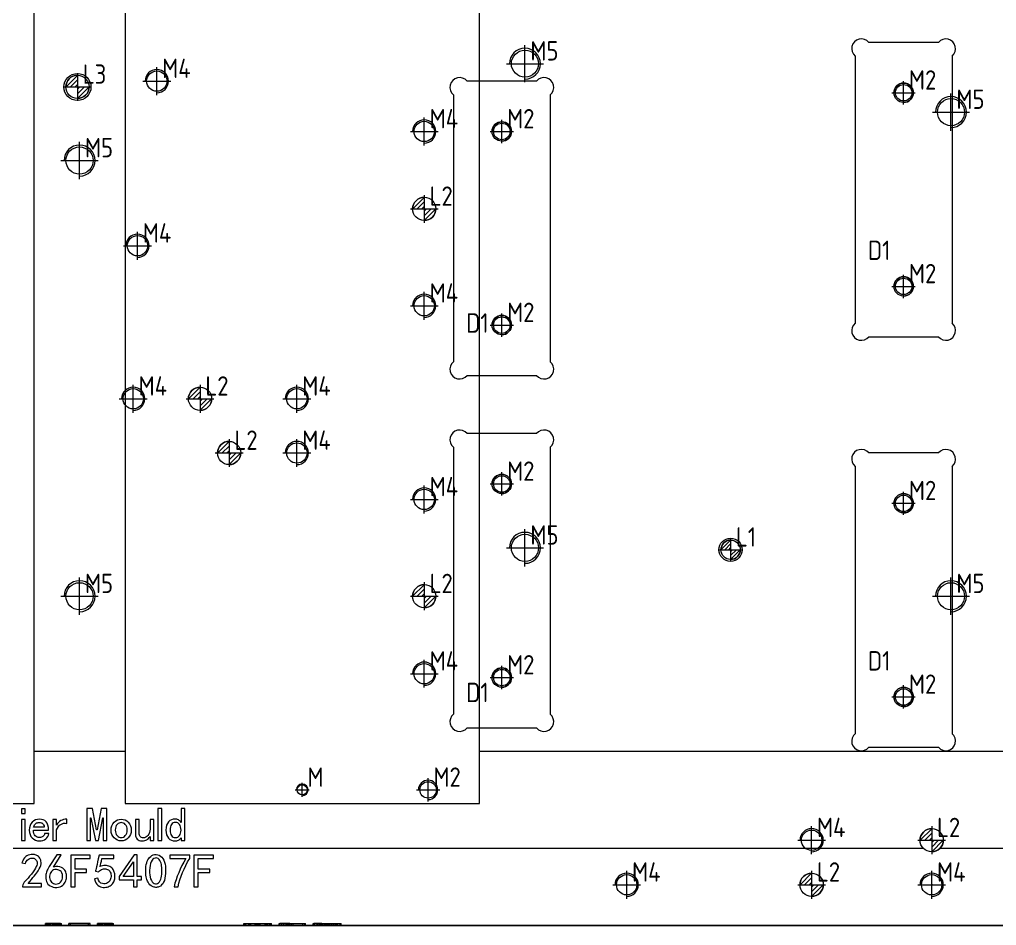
# Model space of a CAD drawing. Header units: millimetres. Extents: x 7176 to 10197, y 11773 to 13427.
# Drawn here: x 7967 to 8472, y 12024 to 12492 of the extents above; entities that cross this region are included whole.
import ezdxf

# ---------------------------------------------------------------- set-up
doc = ezdxf.new("R2010")
doc.units = ezdxf.units.MM
doc.linetypes.add('CENTER', pattern=[0])
doc.linetypes.add('DASHED', pattern=[0])
for name, color, linetype, lineweight in [('DIM', 4, 'Continuous', 20), ('LP', 40, 'Continuous', 20), ('LP_W', 1, 'Continuous', 20)]:
    doc.layers.add(name, color=color, linetype=linetype, lineweight=lineweight)
doc.layers.add('TEMP', color=7, linetype='Continuous')
doc.styles.add('gbenor', font='gbenor.shx', dxfattribs={"bigfont": 'gbcbig.shx'})
doc.styles.add('TXT', font='txt.shx', dxfattribs={"width": 0.8, "bigfont": 'ctxt.shx'})
doc.dimstyles.new('零件', dxfattribs={"dimscale": 1.5, "dimtxt": 8, "dimasz": 1, "dimexe": 0, "dimexo": 0, "dimgap": 0, "dimtad": 1, "dimtxsty": 'TXT', "dimcen": 0, "dimclrd": 252, "dimclre": 252, "dimclrt": 4, "dimazin": 3, "dimtp": 0.001, "dimtm": 0.001, "dimtfac": 1, "dimtmove": 0, "dimatfit": 3, "dimlwd": 5, "dimlwe": 5})

# ---------------------------------------------------------------- blocks, each defined once
blk = doc.blocks.new('*D1109')
at = {"layer": 'Defpoints', "color": 0}
for p in [(8798.48, 13203.79), (8813.48, 13203.79), (7198.48, 12023.79)]:
    blk.add_point(p, dxfattribs=at)
at = {"layer": 'DIM', "color": 252, "lineweight": 5}
blk.add_line((8798.48, 13203.79), (8845.94, 13203.79), dxfattribs=at)
at = {"layer": 'DIM', "color": 4, "lineweight": 5, "insert": (8829.71, 13209.79), "char_height": 12, "attachment_point": 5, "style": 'TXT'}
blk.add_mtext('1180', dxfattribs=at)
blk = doc.blocks.new('*D1112')
at = {"layer": 'Defpoints', "color": 0}
for p in [(8798.48, 13218.79), (8798.48, 13203.79), (7198.48, 12023.79)]:
    blk.add_point(p, dxfattribs=at)
at = {"layer": 'DIM', "color": 252, "lineweight": 5}
blk.add_line((8798.48, 13203.79), (8798.48, 13251.25), dxfattribs=at)
at = {"layer": 'DIM', "color": 4, "lineweight": 5, "insert": (8792.48, 13235.02), "char_height": 12, "attachment_point": 5, "rotation": 90, "style": 'TXT'}
blk.add_mtext('1600', dxfattribs=at)
blk = doc.blocks.new('pg_hx_L0')
at = {"color": 230}
for p, q in [((-0.5, -0.003), (0, 0.497)), ((0, 0.6), (0, -0.6)), ((-0.6, 0), (0.6, 0)), ((-0.3, 0), (0, 0.3)), ((-0.1, 0), (0, 0.1)), ((0.5, 0.003), (0, -0.497)), ((0.1, 0), (0, -0.1)), ((0.3, 0), (0, -0.3))]:
    blk.add_line(p, q, dxfattribs=at)
for start, end in [(90, 180), (270, 0)]:
    blk.add_arc((0, 0), 0.5, start, end, dxfattribs=at)
blk = doc.blocks.new('pg_hx_LLL0')
blk.add_blockref('pg_hx_L0', (0, 0))

msp = doc.modelspace()

# ---------------------------------------------------------------- linework, layer by layer
at = {"layer": 'DIM', "color": 252, "linetype": 'DASHED', "lineweight": 5}
msp.add_lwpolyline([(7198.478, 13203.794), (7198.478, 12023.794), (8798.478, 12023.794), (8798.478, 13203.794)], close=True, dxfattribs=at)
at = {"layer": 'LP', "color": 31, "linetype": 'DASHED', "lineweight": 5, "ltscale": 1.698907}
for p, q in [((7974.978, 12086.767), (7974.978, 13140.821)), ((8021.978, 13140.821), (8021.978, 12086.767)), ((8204.978, 12086.767), (8204.978, 13140.821)), ((7974.978, 12113.794), (8021.978, 12113.794)), ((8204.978, 12113.794), (8798.478, 12113.794)), ((7791.978, 12086.767), (7974.978, 12086.767)), ((8021.978, 12086.767), (8204.978, 12086.767))]:
    msp.add_line(p, q, dxfattribs=at)
at = {"layer": 'LP', "color": 31, "linetype": 'Continuous', "lineweight": 5}
for p, q in [((8441.99, 12479.794), (8406.067, 12479.794)), ((8399.029, 12472.755), (8399.029, 12334.833)), ((8449.029, 12472.755), (8449.029, 12334.833)), ((8234.49, 12459.794), (8198.568, 12459.794)), ((8191.529, 12452.755), (8191.529, 12314.833)), ((8241.529, 12452.755), (8241.529, 12314.833)), ((8406.067, 12327.794), (8441.99, 12327.794)), ((8198.568, 12307.794), (8234.49, 12307.794)), ((8234.49, 12277.794), (8198.568, 12277.794)), ((8191.529, 12270.755), (8191.529, 12132.833)), ((8241.529, 12270.755), (8241.529, 12132.833)), ((8441.99, 12267.794), (8406.067, 12267.794)), ((8399.029, 12260.755), (8399.029, 12122.833)), ((8449.029, 12260.755), (8449.029, 12122.833)), ((8198.568, 12125.794), (8234.49, 12125.794)), ((8406.067, 12115.794), (8441.99, 12115.794))]:
    msp.add_line(p, q, dxfattribs=at)
at = {"layer": 'LP', "color": 135, "linetype": 'Continuous', "lineweight": 5}
msp.add_line((8798.478, 12023.794), (7198.478, 12023.794), dxfattribs=at)
at = {"layer": 'LP', "color": 30, "linetype": 'DASHED', "lineweight": 5, "ltscale": 1.698907}
for centre, radius in [((8228.478, 12468.794), 7.003), ((7997.378, 12456.794), 7), ((8448.478, 12443.794), 7.003), ((7998.478, 12418.794), 7.003), ((8228.478, 12218.794), 7.003), ((8334.688, 12217.794), 6), ((7998.478, 12193.794), 7.003), ((8448.478, 12193.794), 7.003)]:
    msp.add_circle(centre, radius, dxfattribs=at)
at = {"layer": 'LP', "color": 42, "linetype": 'Continuous', "lineweight": 5}
for centre, radius in [((8038.378, 12459.794), 5.253), ((8424.029, 12453.794), 4.253), ((8176.499, 12433.794), 5.253), ((8216.529, 12433.794), 4.253), ((8028.378, 12374.794), 5.253), ((8424.029, 12353.794), 4.253), ((8176.499, 12343.794), 5.253), ((8216.529, 12333.794), 4.253), ((8026.203, 12295.769), 5.253), ((8110.703, 12295.769), 5.253), ((8110.703, 12267.769), 5.253), ((8216.529, 12251.794), 4.253), ((8176.499, 12243.794), 5.253), ((8424.029, 12241.794), 4.253), ((8176.499, 12153.794), 5.253), ((8216.529, 12151.794), 4.253), ((8424.029, 12141.794), 4.253), ((8178.478, 12093.794), 4.253), ((8113.478, 12093.794), 2.603), ((8376.529, 12067.794), 5.253), ((8281.029, 12044.794), 5.253), ((8438.529, 12044.794), 5.253)]:
    msp.add_circle(centre, radius, dxfattribs=at)
at = {"layer": 'LP', "color": 2, "linetype": 'Continuous', "lineweight": 5}
for centre in [(8424.029, 12453.794), (8216.529, 12433.794), (8424.029, 12353.794), (8216.529, 12333.794), (8216.529, 12251.794), (8424.029, 12241.794), (8216.529, 12151.794), (8424.029, 12141.794)]:
    msp.add_circle(centre, 5, dxfattribs=at)
at = {"layer": 'LP', "color": 31, "linetype": 'Continuous', "lineweight": 5}
for centre in [(8281.029, 12044.794), (8438.529, 12044.794)]:
    msp.add_circle(centre, 0.253, dxfattribs=at)
for centre, start, end in [((8402.211, 12476.612), 39.52361, 230.47639), ((8445.847, 12476.612), 309.52361, 140.47639), ((8194.711, 12456.612), 39.52361, 230.47639), ((8238.347, 12456.612), 309.52361, 140.47639), ((8402.211, 12330.976), 129.52361, 320.47639), ((8445.847, 12330.976), 219.52361, 50.47639), ((8194.711, 12310.976), 129.52361, 320.47639), ((8238.347, 12310.976), 219.52361, 50.47639), ((8194.711, 12274.612), 39.52361, 230.47639), ((8238.347, 12274.612), 309.52361, 140.47639), ((8402.211, 12264.612), 39.52361, 230.47639), ((8445.847, 12264.612), 309.52361, 140.47639), ((8194.711, 12128.976), 129.52361, 320.47639), ((8238.347, 12128.976), 219.52361, 50.47639), ((8402.211, 12118.976), 129.52361, 320.47639), ((8445.847, 12118.976), 219.52361, 50.47639)]:
    msp.add_arc(centre, 5, start, end, dxfattribs=at)
at = {"layer": 'LP', "color": 30, "linetype": 'DASHED', "lineweight": 5, "ltscale": 1.698907}
for centre in [(8228.478, 12468.794), (8448.478, 12443.794), (7998.478, 12418.794), (8228.478, 12218.794), (7998.478, 12193.794), (8448.478, 12193.794)]:
    msp.add_arc(centre, 8, 270, 180, dxfattribs=at)
at = {"layer": 'LP', "color": 42, "linetype": 'Continuous', "lineweight": 5}
for centre, radius in [((8038.378, 12459.794), 6), ((8424.029, 12453.794), 5), ((8176.499, 12433.794), 6), ((8216.529, 12433.794), 5), ((8028.378, 12374.794), 6), ((8424.029, 12353.794), 5), ((8176.499, 12343.794), 6), ((8216.529, 12333.794), 5), ((8026.203, 12295.769), 6), ((8110.703, 12295.769), 6), ((8110.703, 12267.769), 6), ((8216.529, 12251.794), 5), ((8176.499, 12243.794), 6), ((8424.029, 12241.794), 5), ((8176.499, 12153.794), 6), ((8216.529, 12151.794), 5), ((8424.029, 12141.794), 5), ((8178.478, 12093.794), 5), ((8113.478, 12093.794), 3), ((8376.529, 12067.794), 6), ((8281.029, 12044.794), 6), ((8438.529, 12044.794), 6)]:
    msp.add_arc(centre, radius, 270, 180, dxfattribs=at)
at = {"layer": 'LP', "color": 31, "linetype": 'DASHED', "lineweight": 5, "ltscale": 1.698907}
for points in [[(7539.35, 12063.794), (8434.056, 12063.794)], [(8443.001, 12063.794), (8546.38, 12063.794)]]:
    msp.add_open_spline(points, degree=1, dxfattribs=at)
at = {"layer": 'LP_W', "color": 1, "linetype": 'CENTER', "lineweight": 5, "ltscale": 1.698907}
for p, q in [((8228.478, 12459.194), (8228.478, 12478.394)), ((8038.378, 12452.594), (8038.378, 12466.994)), ((8218.878, 12468.794), (8238.078, 12468.794)), ((8031.178, 12459.794), (8045.578, 12459.794)), ((8424.029, 12447.794), (8424.029, 12459.794)), ((8418.029, 12453.794), (8430.029, 12453.794)), ((8448.478, 12434.194), (8448.478, 12453.394)), ((8176.499, 12426.594), (8176.499, 12440.994)), ((8438.878, 12443.794), (8458.078, 12443.794)), ((8216.529, 12427.794), (8216.529, 12439.794)), ((8169.299, 12433.794), (8183.699, 12433.794)), ((8210.529, 12433.794), (8222.529, 12433.794)), ((7998.478, 12409.194), (7998.478, 12428.394)), ((7988.878, 12418.794), (8008.078, 12418.794)), ((8028.378, 12367.594), (8028.378, 12381.994)), ((8021.178, 12374.794), (8035.578, 12374.794)), ((8424.029, 12347.794), (8424.029, 12359.794)), ((8176.499, 12336.594), (8176.499, 12350.994)), ((8418.029, 12353.794), (8430.029, 12353.794)), ((8169.299, 12343.794), (8183.699, 12343.794)), ((8216.529, 12327.794), (8216.529, 12339.794)), ((8210.529, 12333.794), (8222.529, 12333.794)), ((8026.203, 12288.569), (8026.203, 12302.969)), ((8110.703, 12288.569), (8110.703, 12302.969)), ((8019.003, 12295.769), (8033.403, 12295.769)), ((8103.503, 12295.769), (8117.903, 12295.769)), ((8110.703, 12260.569), (8110.703, 12274.969)), ((8103.503, 12267.769), (8117.903, 12267.769)), ((8216.529, 12245.794), (8216.529, 12257.794)), ((8176.499, 12236.594), (8176.499, 12250.994)), ((8210.529, 12251.794), (8222.529, 12251.794)), ((8424.029, 12235.794), (8424.029, 12247.794)), ((8169.299, 12243.794), (8183.699, 12243.794)), ((8418.029, 12241.794), (8430.029, 12241.794)), ((8228.478, 12209.194), (8228.478, 12228.394)), ((8218.878, 12218.794), (8238.078, 12218.794)), ((7998.478, 12184.194), (7998.478, 12203.394)), ((8448.478, 12184.194), (8448.478, 12203.394)), ((7988.878, 12193.794), (8008.078, 12193.794)), ((8438.878, 12193.794), (8458.078, 12193.794)), ((8176.499, 12146.594), (8176.499, 12160.994)), ((8169.299, 12153.794), (8183.699, 12153.794)), ((8216.529, 12145.794), (8216.529, 12157.794)), ((8210.529, 12151.794), (8222.529, 12151.794)), ((8424.029, 12135.794), (8424.029, 12147.794)), ((8418.029, 12141.794), (8430.029, 12141.794)), ((8178.478, 12087.794), (8178.478, 12099.794)), ((8109.878, 12093.794), (8117.078, 12093.794)), ((8113.478, 12090.194), (8113.478, 12097.394)), ((8172.478, 12093.794), (8184.478, 12093.794)), ((8376.529, 12060.594), (8376.529, 12074.994)), ((8369.329, 12067.794), (8383.729, 12067.794)), ((8281.029, 12037.594), (8281.029, 12051.994)), ((8438.529, 12037.594), (8438.529, 12051.994)), ((8273.829, 12044.794), (8288.229, 12044.794)), ((8431.329, 12044.794), (8445.729, 12044.794))]:
    msp.add_line(p, q, dxfattribs=at)
at = {"layer": 'LP_W', "color": 1, "linetype": 'Continuous', "lineweight": 5}
for centre, radius in [((7997.378, 12456.794), 6), ((8176.499, 12393.794), 6), ((8060.703, 12295.769), 6), ((8075.703, 12267.769), 6), ((8334.688, 12217.794), 5), ((8176.499, 12193.794), 6), ((8438.529, 12067.794), 6), ((8376.529, 12044.794), 6)]:
    msp.add_circle(centre, radius, dxfattribs=at)
at = {"layer": 'TEMP', "color": 123, "linetype": 'Continuous', "lineweight": 5}
for p, q in [((7968.44, 12084.043), (7968.44, 12081.538)), ((7970.368, 12084.043), (7968.44, 12084.043)), ((7970.368, 12081.538), (7970.368, 12084.043)), ((8002.205, 12084.14), (8002.205, 12067.659)), ((8005.193, 12084.14), (8002.205, 12084.14)), ((8007.313, 12073.249), (8005.193, 12084.14)), ((8009.627, 12084.14), (8007.506, 12073.249)), ((8012.614, 12084.14), (8009.627, 12084.14)), ((8012.614, 12067.659), (8012.614, 12084.14)), ((8038.973, 12084.14), (8038.973, 12067.659)), ((8040.9, 12084.14), (8038.973, 12084.14)), ((8040.9, 12067.659), (8040.9, 12084.14)), ((8050.875, 12084.14), (8050.875, 12077.008)), ((8052.803, 12084.14), (8050.875, 12084.14)), ((8052.803, 12067.659), (8052.803, 12084.14)), ((7968.44, 12081.538), (7970.368, 12081.538)), ((7968.44, 12078.453), (7968.44, 12067.659)), ((7970.368, 12078.453), (7968.44, 12078.453)), ((7970.368, 12067.659), (7970.368, 12078.453)), ((7984.728, 12078.453), (7984.728, 12067.659)), ((7986.655, 12078.453), (7984.728, 12078.453)), ((7986.655, 12075.658), (7986.655, 12078.453)), ((7991.86, 12076.526), (7991.86, 12078.646)), ((8004.133, 12079.417), (8004.326, 12079.417)), ((8004.133, 12067.659), (8004.133, 12079.417)), ((8004.326, 12079.417), (8006.639, 12067.659)), ((8008.181, 12067.659), (8010.494, 12079.417)), ((8010.494, 12079.417), (8010.687, 12079.417)), ((8010.687, 12079.417), (8010.687, 12067.659)), ((8029.287, 12078.453), (8027.359, 12078.453)), ((8036.805, 12078.453), (8034.877, 12078.453)), ((8036.805, 12067.659), (8036.805, 12078.453)), ((7974.656, 12073.056), (7982.463, 12073.056)), ((7980.246, 12074.598), (7974.753, 12074.598)), ((7986.655, 12067.659), (7986.655, 12073.152)), ((8007.506, 12073.249), (8007.313, 12073.249)), ((7968.44, 12067.659), (7970.368, 12067.659)), ((7982.56, 12071.321), (7980.439, 12071.321)), ((7984.728, 12067.659), (7986.655, 12067.659)), ((8002.205, 12067.659), (8004.133, 12067.659)), ((8006.639, 12067.659), (8008.181, 12067.659)), ((8010.687, 12067.659), (8012.614, 12067.659)), ((8034.877, 12069.683), (8034.877, 12067.659)), ((8034.877, 12067.659), (8036.805, 12067.659)), ((8038.973, 12067.659), (8040.9, 12067.659)), ((8050.875, 12069.104), (8050.875, 12067.659)), ((8050.875, 12067.659), (8052.803, 12067.659)), ((7986.786, 12060.333), (7982.834, 12054.164)), ((7984.954, 12053.972), (7989.002, 12060.333)), ((7989.002, 12060.333), (7986.786, 12060.333)), ((7993.922, 12060.14), (7993.922, 12043.659)), ((8004.042, 12060.14), (7993.922, 12060.14)), ((7996.139, 12058.309), (8004.042, 12058.309)), ((7996.139, 12052.911), (7996.139, 12058.309)), ((8004.042, 12058.309), (8004.042, 12060.14)), ((8016.137, 12060.043), (8008.523, 12060.043)), ((8009.969, 12058.309), (8016.137, 12058.309)), ((8016.137, 12058.309), (8016.137, 12060.043)), ((8026.747, 12060.333), (8018.94, 12049.056)), ((8028.192, 12060.333), (8026.747, 12060.333)), ((8028.192, 12049.056), (8028.192, 12060.333)), ((8045.073, 12060.043), (8045.073, 12058.309)), ((8055.386, 12060.043), (8045.073, 12060.043)), ((8045.073, 12058.309), (8053.362, 12058.309)), ((8055.386, 12058.405), (8055.386, 12060.043)), ((8057.554, 12060.14), (8057.554, 12043.659)), ((8067.674, 12060.14), (8057.554, 12060.14)), ((8059.77, 12058.309), (8067.674, 12058.309)), ((8059.77, 12052.911), (8059.77, 12058.309)), ((8067.674, 12058.309), (8067.674, 12060.14)), ((7968.7, 12056.092), (7970.531, 12055.803)), ((8002.114, 12052.911), (7996.139, 12052.911)), ((8002.114, 12051.08), (8002.114, 12052.911)), ((8020.964, 12049.056), (8026.361, 12056.67)), ((8026.361, 12056.67), (8026.361, 12049.056)), ((8065.746, 12052.911), (8059.77, 12052.911)), ((8065.746, 12051.08), (8065.746, 12052.911)), ((7996.139, 12051.08), (8002.114, 12051.08)), ((7996.139, 12043.659), (7996.139, 12051.08)), ((8007.945, 12048.285), (8006.21, 12047.803)), ((8006.692, 12051.755), (8008.33, 12051.562)), ((8018.94, 12049.056), (8018.94, 12047.418)), ((8018.94, 12047.418), (8026.361, 12047.418)), ((8026.361, 12049.056), (8020.964, 12049.056)), ((8026.361, 12047.418), (8026.361, 12043.755)), ((8030.505, 12049.056), (8028.192, 12049.056)), ((8028.192, 12047.418), (8030.505, 12047.418)), ((8028.192, 12043.755), (8028.192, 12047.418)), ((8030.505, 12047.418), (8030.505, 12049.056)), ((8059.77, 12051.08), (8065.746, 12051.08)), ((8059.77, 12043.659), (8059.77, 12051.08)), ((7969.086, 12044.141), (7969.086, 12043.755)), ((7969.086, 12043.755), (7978.82, 12043.755)), ((7978.82, 12045.49), (7971.881, 12045.49)), ((7978.82, 12043.755), (7978.82, 12045.49)), ((7993.922, 12043.659), (7996.139, 12043.659)), ((8026.361, 12043.755), (8028.192, 12043.755)), ((8047.29, 12043.755), (8049.41, 12043.755)), ((8057.554, 12043.659), (8059.77, 12043.659)), ((7988.638, 12024.794), (7980.937, 12024.794)), ((7981.543, 12024.794), (7981.56, 12023.794)), ((7982.822, 12024.794), (7982.839, 12023.794)), ((7987.257, 12024.794), (7987.239, 12023.794)), ((7988.536, 12024.794), (7989.158, 12024.794)), ((8003.935, 12024.794), (7993.022, 12024.794)), ((8015.499, 12024.794), (8007.798, 12024.794)), ((8008.404, 12024.794), (8008.421, 12023.794)), ((8009.683, 12024.794), (8009.7, 12023.794)), ((8014.117, 12024.794), (8014.1, 12023.794)), ((8015.396, 12024.794), (8016.019, 12024.794)), ((8083.335, 12024.794), (8089.826, 12024.794)), ((8084.073, 12024.794), (8084.073, 12023.794)), ((8084.204, 12024.794), (8095.624, 12024.794)), ((8090.549, 12024.794), (8090.564, 12023.794)), ((8091.302, 12024.794), (8097.67, 12024.794)), ((8101.534, 12024.794), (8107.978, 12024.794)), ((8107.125, 12024.794), (8101.834, 12024.794)), ((8106.433, 12024.794), (8114.83, 12024.794)), ((8108.794, 12024.794), (8115.207, 12024.794)), ((8123.531, 12024.794), (8119.463, 12024.794)), ((8121.217, 12024.794), (8121.247, 12024.794)), ((8123.216, 12024.794), (8123.208, 12023.794)), ((8123.339, 12024.794), (8125.569, 12024.794)), ((8123.693, 12023.794), (8123.678, 12024.794)), ((8123.824, 12024.794), (8127.646, 12024.794)), ((8124.716, 12023.794), (8124.723, 12024.794)), ((8127.023, 12024.794), (8127.007, 12023.794)), ((8127.538, 12024.794), (8132.991, 12024.794)), ((8128.599, 12024.794), (8128.615, 12023.794)), ((8131.276, 12024.794), (8133.498, 12024.794)), ((8133.129, 12023.794), (8133.129, 12024.794)), ((8133.621, 12023.794), (8133.621, 12024.794))]:
    msp.add_line(p, q, dxfattribs=at)
at = {"layer": 'TEMP', "color": 123, "linetype": 'DASHED', "lineweight": 5, "ltscale": 1.70264}
for p, q in [((7980.937, 12023.794), (7980.937, 12024.794)), ((7981.543, 12023.794), (7981.543, 12024.794)), ((7981.56, 12023.794), (7981.56, 12024.794)), ((7981.824, 12023.794), (7981.824, 12024.794)), ((7982.293, 12023.794), (7982.293, 12024.794)), ((7982.438, 12023.794), (7982.438, 12024.794)), ((7982.822, 12023.794), (7982.822, 12024.794)), ((7982.839, 12023.794), (7982.839, 12024.794)), ((7982.856, 12023.794), (7982.856, 12024.794)), ((7982.993, 12023.794), (7982.993, 12024.794)), ((7983.257, 12023.794), (7983.257, 12024.794)), ((7983.59, 12023.794), (7983.59, 12024.794)), ((7984.724, 12023.794), (7984.724, 12024.794)), ((7984.758, 12023.794), (7984.758, 12024.794)), ((7985.338, 12023.794), (7985.338, 12024.794)), ((7985.372, 12023.794), (7985.372, 12024.794)), ((7985.943, 12023.794), (7985.943, 12024.794)), ((7985.986, 12023.794), (7985.986, 12024.794)), ((7986.506, 12023.794), (7986.506, 12024.794)), ((7987.239, 12023.794), (7987.239, 12024.794)), ((7987.257, 12023.794), (7987.257, 12024.794)), ((7987.325, 12023.794), (7987.325, 12024.794)), ((7987.708, 12023.794), (7987.708, 12024.794)), ((7987.905, 12023.794), (7987.905, 12024.794)), ((7988.271, 12023.794), (7988.271, 12024.794)), ((7988.536, 12023.794), (7988.536, 12024.794)), ((7988.638, 12023.794), (7988.638, 12024.794)), ((7989.158, 12023.794), (7989.158, 12024.794)), ((7993.022, 12023.794), (7993.022, 12024.794)), ((7993.875, 12023.794), (7993.875, 12024.794)), ((8003.089, 12023.794), (8003.089, 12024.794)), ((8003.935, 12023.794), (8003.935, 12024.794)), ((8007.798, 12023.794), (8007.798, 12024.794)), ((8008.404, 12023.794), (8008.404, 12024.794)), ((8008.421, 12023.794), (8008.421, 12024.794)), ((8008.685, 12023.794), (8008.685, 12024.794)), ((8009.154, 12023.794), (8009.154, 12024.794)), ((8009.299, 12023.794), (8009.299, 12024.794)), ((8009.683, 12023.794), (8009.683, 12024.794)), ((8009.7, 12023.794), (8009.7, 12024.794)), ((8009.717, 12023.794), (8009.717, 12024.794)), ((8009.853, 12023.794), (8009.853, 12024.794)), ((8010.118, 12023.794), (8010.118, 12024.794)), ((8010.45, 12023.794), (8010.45, 12024.794)), ((8011.585, 12023.794), (8011.585, 12024.794)), ((8011.619, 12023.794), (8011.619, 12024.794)), ((8012.199, 12023.794), (8012.199, 12024.794)), ((8012.233, 12023.794), (8012.233, 12024.794)), ((8012.804, 12023.794), (8012.804, 12024.794)), ((8012.847, 12023.794), (8012.847, 12024.794)), ((8013.367, 12023.794), (8013.367, 12024.794)), ((8014.1, 12023.794), (8014.1, 12024.794)), ((8014.117, 12023.794), (8014.117, 12024.794)), ((8014.186, 12023.794), (8014.186, 12024.794)), ((8014.569, 12023.794), (8014.569, 12024.794)), ((8014.765, 12023.794), (8014.765, 12024.794)), ((8015.132, 12023.794), (8015.132, 12024.794)), ((8015.396, 12023.794), (8015.396, 12024.794)), ((8015.499, 12023.794), (8015.499, 12024.794)), ((8016.019, 12023.794), (8016.019, 12024.794)), ((8083.335, 12023.794), (8083.335, 12024.794)), ((8083.82, 12023.794), (8083.82, 12024.794)), ((8084.043, 12023.794), (8084.043, 12024.794)), ((8084.204, 12023.794), (8084.204, 12024.794)), ((8084.266, 12023.794), (8084.266, 12024.794)), ((8085.935, 12023.794), (8085.935, 12024.794)), ((8086.419, 12023.794), (8086.419, 12024.794)), ((8086.942, 12023.794), (8086.942, 12024.794)), ((8089.049, 12024.794), (8089.049, 12023.794)), ((8089.111, 12023.794), (8089.111, 12024.794)), ((8089.195, 12023.794), (8089.195, 12024.794)), ((8089.557, 12023.794), (8089.557, 12024.794)), ((8089.826, 12023.794), (8089.826, 12024.794)), ((8090.549, 12023.794), (8090.549, 12024.794)), ((8090.564, 12023.794), (8090.564, 12024.794)), ((8090.926, 12023.794), (8090.926, 12024.794)), ((8091.21, 12023.794), (8091.21, 12024.794)), ((8091.302, 12023.794), (8091.302, 12024.794)), ((8091.587, 12023.794), (8091.587, 12024.794)), ((8091.664, 12023.794), (8091.664, 12024.794)), ((8091.718, 12023.794), (8091.718, 12024.794)), ((8094.394, 12023.794), (8094.394, 12024.794)), ((8094.771, 12023.794), (8094.771, 12024.794)), ((8095.209, 12023.794), (8095.209, 12024.794)), ((8095.432, 12023.794), (8095.432, 12024.794)), ((8095.624, 12023.794), (8095.624, 12024.794)), ((8095.763, 12023.794), (8095.763, 12024.794)), ((8096.724, 12023.794), (8096.724, 12024.794)), ((8097.193, 12023.794), (8097.193, 12024.794)), ((8097.67, 12023.794), (8097.67, 12024.794)), ((8101.534, 12023.794), (8101.534, 12024.794)), ((8101.834, 12023.794), (8101.834, 12024.794)), ((8103.003, 12023.794), (8103.003, 12024.794)), ((8103.995, 12023.794), (8103.995, 12024.794)), ((8105.187, 12023.794), (8105.187, 12024.794)), ((8105.517, 12023.794), (8105.517, 12024.794)), ((8106.102, 12023.794), (8106.102, 12024.794)), ((8106.34, 12023.794), (8106.34, 12024.794)), ((8106.433, 12023.794), (8106.433, 12024.794)), ((8107.125, 12023.794), (8107.125, 12024.794)), ((8107.978, 12023.794), (8107.978, 12024.794)), ((8108.794, 12023.794), (8108.794, 12024.794)), ((8113.769, 12023.794), (8113.769, 12024.794)), ((8114.83, 12023.794), (8114.83, 12024.794)), ((8115.207, 12023.794), (8115.207, 12024.794)), ((8119.071, 12023.794), (8119.071, 12024.794)), ((8119.463, 12023.794), (8119.463, 12024.794)), ((8119.778, 12023.794), (8119.778, 12024.794)), ((8121.186, 12023.794), (8121.186, 12024.794)), ((8121.217, 12024.794), (8121.217, 12023.794)), ((8121.247, 12023.794), (8121.247, 12024.794)), ((8122.162, 12023.794), (8122.162, 12024.794)), ((8122.193, 12023.794), (8122.193, 12024.794)), ((8122.286, 12023.794), (8122.286, 12024.794)), ((8122.539, 12023.794), (8122.539, 12024.794)), ((8123.208, 12024.794), (8123.208, 12023.794)), ((8123.208, 12024.794), (8123.208, 12024.794)), ((8123.216, 12023.794), (8123.216, 12024.794)), ((8123.339, 12023.794), (8123.339, 12024.794)), ((8123.501, 12023.794), (8123.501, 12024.794)), ((8123.531, 12023.794), (8123.531, 12024.794)), ((8123.678, 12023.794), (8123.678, 12024.794)), ((8123.824, 12023.794), (8123.824, 12024.794)), ((8124.716, 12024.794), (8124.716, 12023.794)), ((8124.723, 12023.794), (8124.723, 12024.794)), ((8125.4, 12023.794), (8125.4, 12024.794)), ((8125.569, 12023.794), (8125.569, 12024.794)), ((8125.639, 12023.794), (8125.639, 12024.794)), ((8125.992, 12023.794), (8125.992, 12024.794)), ((8126.062, 12023.794), (8126.062, 12024.794)), ((8126.346, 12023.794), (8126.346, 12024.794)), ((8126.846, 12023.794), (8126.846, 12024.794)), ((8127.007, 12023.794), (8127.007, 12024.794)), ((8127.023, 12023.794), (8127.023, 12024.794)), ((8127.538, 12023.794), (8127.538, 12024.794)), ((8127.646, 12023.794), (8127.646, 12024.794)), ((8128.599, 12023.794), (8128.599, 12024.794)), ((8128.615, 12023.794), (8128.615, 12024.794)), ((8128.722, 12023.794), (8128.722, 12024.794)), ((8128.807, 12023.794), (8128.807, 12024.794)), ((8129.699, 12023.794), (8129.699, 12024.794)), ((8130.468, 12023.794), (8130.468, 12024.794)), ((8130.799, 12023.794), (8130.799, 12024.794)), ((8131.276, 12023.794), (8131.276, 12024.794)), ((8131.322, 12023.794), (8131.322, 12024.794)), ((8131.545, 12023.794), (8131.545, 12024.794)), ((8131.591, 12023.794), (8131.591, 12024.794)), ((8131.722, 12023.794), (8131.722, 12024.794)), ((8132.991, 12023.794), (8132.991, 12024.794)), ((8133.498, 12023.794), (8133.498, 12024.794))]:
    msp.add_line(p, q, dxfattribs=at)
at = {"layer": 'TEMP', "color": 155, "linetype": 'DASHED', "lineweight": 5, "ltscale": 1.70264}
for p, q in [((8091.018, 12023.794), (8091.018, 12024.794)), ((8121.309, 12023.794), (8121.309, 12024.794)), ((8126.169, 12023.794), (8126.169, 12024.794))]:
    msp.add_line(p, q, dxfattribs=at)
at = {"layer": 'TEMP', "color": 123, "linetype": 'Continuous', "lineweight": 5}
for points, knots in [([(7982.463, 12073.056), (7982.463, 12075.048), (7982.029, 12076.478), (7980.295, 12078.212), (7979.186, 12078.646), (7976.295, 12078.646), (7975.026, 12078.148), (7973.034, 12076.156), (7972.536, 12074.791), (7972.536, 12071.321), (7973.034, 12069.956), (7975.026, 12067.964), (7976.295, 12067.466), (7977.837, 12067.466)], [0, 0, 0, 0, 0.1521739, 0.1521739, 0.3043477, 0.3043477, 0.4782607, 0.4782607, 0.6521738, 0.6521738, 0.8260869, 0.8260869, 1, 1, 1, 1]), ([(7991.86, 12078.646), (7990.703, 12078.646), (7989.691, 12078.405), (7987.956, 12077.441), (7987.233, 12076.686), (7986.655, 12075.658)], [0, 0, 0, 0, 0.5, 0.5, 1, 1, 1, 1]), ([(8019.987, 12067.466), (8021.4, 12067.466), (8022.621, 12067.98), (8024.677, 12070.036), (8025.191, 12071.385), (8025.191, 12074.727), (8024.677, 12076.076), (8022.621, 12078.132), (8021.4, 12078.646), (8018.573, 12078.646), (8017.352, 12078.132), (8015.296, 12076.076), (8014.782, 12074.727), (8014.782, 12071.385), (8015.296, 12070.036), (8017.352, 12067.98), (8018.573, 12067.466), (8019.987, 12067.466)], [0, 0, 0, 0, 0.125, 0.125, 0.25, 0.25, 0.3749999, 0.3749999, 0.4999998, 0.4999998, 0.6249998, 0.6249998, 0.7499998, 0.7499998, 0.8749999, 0.8749999, 1, 1, 1, 1]), ([(8027.359, 12078.453), (8027.359, 12075.915), (8027.359, 12073.377), (8027.359, 12069.876), (8027.649, 12069.072), (8028.805, 12067.787), (8029.673, 12067.466), (8030.829, 12067.466)], [0, 0, 0, 0, 0.5683453, 0.5683453, 0.7841727, 0.7841727, 1, 1, 1, 1]), ([(8034.877, 12078.453), (8034.877, 12076.815), (8034.877, 12075.176), (8034.877, 12072.253), (8034.508, 12071.177), (8033.03, 12069.442), (8032.243, 12069.008), (8030.765, 12069.008), (8030.251, 12069.233), (8029.48, 12070.133), (8029.287, 12070.743), (8029.287, 12073.827), (8029.287, 12076.14), (8029.287, 12078.453)], [0, 0, 0, 0, 0.1790438, 0.1790438, 0.3194704, 0.3194704, 0.459897, 0.459897, 0.5679176, 0.5679176, 0.6759382, 0.6759382, 1, 1, 1, 1]), ([(8050.875, 12077.008), (8050.49, 12077.586), (8050.04, 12078.02), (8049.012, 12078.598), (8048.401, 12078.743), (8046.409, 12078.743), (8045.317, 12078.261), (8043.518, 12076.333), (8043.068, 12074.919), (8043.068, 12071.193), (8043.518, 12069.795), (8045.317, 12067.932), (8046.409, 12067.466), (8047.695, 12067.466)], [0, 0, 0, 0, 0.107843, 0.107843, 0.2156861, 0.2156861, 0.4117645, 0.4117645, 0.6078429, 0.6078429, 0.8039215, 0.8039215, 1, 1, 1, 1]), ([(7980.439, 12071.321), (7980.311, 12070.614), (7980.022, 12070.084), (7979.122, 12069.378), (7978.544, 12069.201), (7976.937, 12069.201), (7976.182, 12069.49), (7974.962, 12070.647), (7974.656, 12071.643), (7974.656, 12073.056)], [0, 0, 0, 0, 0.2199997, 0.2199997, 0.4399996, 0.4399996, 0.7199998, 0.7199998, 1, 1, 1, 1]), ([(7974.753, 12074.598), (7975.01, 12075.498), (7975.395, 12076.124), (7976.423, 12076.831), (7977.002, 12077.008), (7978.351, 12077.008), (7978.929, 12076.831), (7979.829, 12076.124), (7980.118, 12075.498), (7980.246, 12074.598)], [0, 0, 0, 0, 0.2380956, 0.2380956, 0.476191, 0.476191, 0.7380956, 0.7380956, 1, 1, 1, 1]), ([(7986.655, 12073.152), (7987.233, 12074.502), (7987.94, 12075.45), (7989.611, 12076.542), (7990.639, 12076.719), (7991.86, 12076.526)], [0, 0, 0, 0, 0.5000003, 0.5000003, 1, 1, 1, 1]), ([(8019.987, 12069.201), (8019.216, 12069.201), (8018.509, 12069.522), (8017.224, 12070.807), (8016.903, 12071.771), (8016.903, 12074.341), (8017.224, 12075.305), (8018.509, 12076.59), (8019.216, 12076.911), (8020.758, 12076.911), (8021.465, 12076.59), (8022.75, 12075.305), (8023.071, 12074.341), (8023.071, 12071.771), (8022.75, 12070.807), (8021.465, 12069.522), (8020.758, 12069.201), (8019.987, 12069.201)], [0, 0, 0, 0, 0.1250001, 0.1250001, 0.2500003, 0.2500003, 0.3750003, 0.3750003, 0.5000003, 0.5000003, 0.6250001, 0.6250001, 0.75, 0.75, 0.875, 0.875, 1, 1, 1, 1]), ([(8048.08, 12069.201), (8047.116, 12069.201), (8046.393, 12069.538), (8045.43, 12070.888), (8045.189, 12071.835), (8045.189, 12074.277), (8045.43, 12075.241), (8046.393, 12076.654), (8047.116, 12077.008), (8048.851, 12077.008), (8049.51, 12076.654), (8050.602, 12075.241), (8050.875, 12074.277), (8050.875, 12071.835), (8050.602, 12070.888), (8049.51, 12069.538), (8048.851, 12069.201), (8048.08, 12069.201)], [0, 0, 0, 0, 0.138889, 0.138889, 0.2777781, 0.2777781, 0.4166669, 0.4166669, 0.5555557, 0.5555557, 0.6666667, 0.6666667, 0.7777777, 0.7777777, 0.8888888, 0.8888888, 1, 1, 1, 1]), ([(7977.837, 12067.466), (7979.058, 12067.466), (7980.118, 12067.819), (7981.917, 12069.233), (7982.431, 12070.165), (7982.56, 12071.321)], [0, 0, 0, 0, 0.5000002, 0.5000002, 1, 1, 1, 1]), ([(8030.829, 12067.466), (8031.793, 12067.466), (8032.58, 12067.659), (8033.801, 12068.43), (8034.363, 12068.976), (8034.877, 12069.683)], [0, 0, 0, 0, 0.5000001, 0.5000001, 1, 1, 1, 1]), ([(8047.695, 12067.466), (8048.401, 12067.466), (8049.012, 12067.595), (8050.04, 12068.109), (8050.49, 12068.526), (8050.875, 12069.104)], [0, 0, 0, 0, 0.5000001, 0.5000001, 1, 1, 1, 1]), ([(7973.519, 12060.429), (7972.427, 12060.365), (7971.479, 12059.995), (7969.873, 12058.646), (7969.214, 12057.57), (7968.7, 12056.092)], [0, 0, 0, 0, 0.5, 0.5, 1, 1, 1, 1]), ([(7970.531, 12055.803), (7970.853, 12056.702), (7971.318, 12057.377), (7972.539, 12058.277), (7973.182, 12058.534), (7974.531, 12058.662), (7975.125, 12058.485), (7976.154, 12057.65), (7976.459, 12057.12), (7976.651, 12055.835), (7976.507, 12055.064), (7975.736, 12053.265), (7974.901, 12051.996), (7972.33, 12048.719), (7971.27, 12047.514), (7969.6, 12045.972), (7969.15, 12045.104), (7969.086, 12044.141)], [0, 0, 0, 0, 0.1250001, 0.1250001, 0.2500001, 0.2500001, 0.375, 0.375, 0.4999998, 0.4999998, 0.6249997, 0.6249997, 0.7499998, 0.7499998, 0.8749999, 0.8749999, 1, 1, 1, 1]), ([(7971.881, 12045.49), (7974.451, 12048.446), (7976.186, 12050.614), (7977.985, 12053.377), (7978.483, 12054.566), (7978.675, 12056.558), (7978.547, 12057.409), (7977.84, 12058.823), (7977.39, 12059.353), (7976.298, 12060.06), (7975.768, 12060.284), (7974.74, 12060.477), (7974.162, 12060.493), (7973.519, 12060.429)], [0, 0, 0, 0, 0.166667, 0.166667, 0.3333339, 0.3333339, 0.5000005, 0.5000005, 0.666667, 0.666667, 0.8333334, 0.8333334, 1, 1, 1, 1]), ([(8037.806, 12043.454), (8038.352, 12043.43), (8038.898, 12043.53), (8040.536, 12044.205), (8041.356, 12045.008), (8042.448, 12047.321), (8042.769, 12048.815), (8042.962, 12052.478), (8042.882, 12054.1), (8042.368, 12056.927), (8041.821, 12058.1), (8040.151, 12059.963), (8039.171, 12060.429), (8036.922, 12060.429), (8035.974, 12060.108), (8034.432, 12058.823), (8033.838, 12058.003), (8033.003, 12056.012), (8032.762, 12054.662), (8032.633, 12051.257), (8032.697, 12049.907), (8033.083, 12047.916), (8033.404, 12046.968), (8034.304, 12045.169), (8035.075, 12044.446), (8036.713, 12043.627), (8037.259, 12043.478), (8037.806, 12043.454)], [0, 0, 0, 0, 0.0416667, 0.0416667, 0.1249999, 0.1249999, 0.2083332, 0.2083332, 0.2916664, 0.2916664, 0.3749996, 0.3749996, 0.4583328, 0.4583328, 0.541666, 0.541666, 0.6249993, 0.6249993, 0.7083327, 0.7083327, 0.7916662, 0.7916662, 0.8749997, 0.8749997, 0.9583332, 0.9583332, 1, 1, 1, 1]), ([(8037.625, 12045.357), (8037.247, 12045.414), (8036.874, 12045.586), (8035.766, 12046.454), (8035.235, 12047.434), (8034.593, 12050.197), (8034.529, 12051.771), (8034.914, 12055.305), (8035.316, 12056.606), (8036.537, 12058.277), (8037.243, 12058.678), (8038.85, 12058.614), (8039.492, 12058.18), (8040.456, 12056.51), (8040.745, 12055.578), (8040.938, 12053.522), (8040.986, 12052.381), (8040.986, 12049.875), (8040.809, 12048.719), (8040.103, 12046.598), (8039.54, 12045.892), (8038.384, 12045.362), (8038.002, 12045.301), (8037.625, 12045.357)], [0, 0, 0, 0, 0.0500001, 0.0500001, 0.1500003, 0.1500003, 0.2500004, 0.2500004, 0.3500005, 0.3500005, 0.4500003, 0.4500003, 0.5500001, 0.5500001, 0.65, 0.65, 0.75, 0.75, 0.85, 0.85, 0.95, 0.95, 1, 1, 1, 1]), ([(7982.834, 12054.164), (7982.256, 12053.2), (7981.822, 12052.397), (7981.244, 12051.112), (7981.067, 12050.325), (7980.939, 12048.462), (7981.083, 12047.498), (7981.79, 12045.506), (7982.432, 12044.735), (7984.296, 12043.643), (7985.42, 12043.402), (7986.737, 12043.466)], [0, 0, 0, 0, 0.1999996, 0.1999996, 0.3999995, 0.3999995, 0.5999996, 0.5999996, 0.7999998, 0.7999998, 1, 1, 1, 1]), ([(7986.304, 12045.201), (7985.34, 12045.265), (7984.569, 12045.602), (7983.412, 12046.823), (7983.091, 12047.594), (7982.963, 12049.458), (7983.155, 12050.341), (7984.055, 12052.012), (7984.778, 12052.494), (7986.77, 12052.751), (7987.669, 12052.558), (7989.276, 12051.53), (7989.677, 12050.598), (7989.677, 12047.9), (7989.356, 12046.871), (7988.071, 12045.458), (7987.268, 12045.137), (7986.304, 12045.201)], [0, 0, 0, 0, 0.1250001, 0.1250001, 0.2500003, 0.2500003, 0.3750004, 0.3750004, 0.5000004, 0.5000004, 0.6250002, 0.6250002, 0.7500001, 0.7500001, 0.8749999, 0.8749999, 1, 1, 1, 1]), ([(7986.737, 12043.466), (7988.055, 12043.53), (7989.083, 12043.9), (7990.561, 12045.249), (7991.075, 12046.004), (7991.653, 12047.675), (7991.781, 12048.526), (7991.717, 12050.261), (7991.524, 12051.064), (7990.818, 12052.542), (7990.127, 12053.2), (7988.071, 12054.357), (7986.689, 12054.421), (7984.954, 12053.972)], [0, 0, 0, 0, 0.1666668, 0.1666668, 0.3333334, 0.3333334, 0.5, 0.5, 0.6666667, 0.6666667, 0.8333333, 0.8333333, 1, 1, 1, 1]), ([(8008.33, 12051.562), (8008.844, 12052.269), (8009.503, 12052.719), (8011.109, 12053.104), (8011.832, 12053.104), (8013.117, 12052.719), (8013.647, 12052.333), (8014.483, 12051.176), (8014.708, 12050.47), (8014.772, 12048.799), (8014.643, 12048.044), (8014.065, 12046.695), (8013.583, 12046.149), (8012.234, 12045.313), (8011.35, 12045.201), (8009.166, 12045.586), (8008.395, 12046.55), (8007.945, 12048.285)], [0, 0, 0, 0, 0.125, 0.125, 0.2499999, 0.2499999, 0.3749998, 0.3749998, 0.4999996, 0.4999996, 0.6249996, 0.6249996, 0.7499995, 0.7499995, 0.8749997, 0.8749997, 1, 1, 1, 1]), ([(8010.74, 12043.466), (8011.704, 12043.402), (8012.555, 12043.514), (8014.033, 12044.092), (8014.659, 12044.478), (8015.687, 12045.442), (8016.073, 12046.052), (8016.587, 12047.53), (8016.732, 12048.253), (8016.796, 12049.667), (8016.732, 12050.325), (8016.41, 12051.546), (8016.153, 12052.156), (8015.446, 12053.377), (8014.884, 12053.859), (8013.342, 12054.566), (8012.539, 12054.759), (8010.868, 12054.823), (8009.969, 12054.614), (8009.005, 12054.164)], [0, 0, 0, 0, 0.1111115, 0.1111115, 0.2222229, 0.2222229, 0.3333342, 0.3333342, 0.4444454, 0.4444454, 0.5555565, 0.5555565, 0.6666674, 0.6666674, 0.7777783, 0.7777783, 0.8888891, 0.8888891, 1, 1, 1, 1]), ([(8006.21, 12047.803), (8006.531, 12046.261), (8007.126, 12045.169), (8008.86, 12043.884), (8009.776, 12043.53), (8010.74, 12043.466)], [0, 0, 0, 0, 0.5, 0.5, 1, 1, 1, 1])]:
    msp.add_open_spline(points, degree=3, knots=knots, dxfattribs=at)
for points in [[(8008.523, 12060.043), (8007.431, 12054.903), (8006.82, 12052.14), (8006.692, 12051.755)], [(8009.005, 12054.164), (8009.326, 12055.192), (8009.648, 12056.574), (8009.969, 12058.309)], [(8053.362, 12058.309), (8050.47, 12053.49), (8048.446, 12048.638), (8047.29, 12043.755)], [(8049.41, 12043.755), (8050.374, 12048.638), (8052.366, 12053.522), (8055.386, 12058.405)]]:
    msp.add_open_spline(points, degree=3, dxfattribs=at)
at = {"layer": 'TEMP', "color": 123, "linetype": 'DASHED', "lineweight": 5, "ltscale": 1.70264}
for points, degree in [([(7980.937, 12024.794), (7981.139, 12024.794), (7981.341, 12024.794), (7981.543, 12024.794)], 3), ([(7981.543, 12024.794), (7981.969, 12024.794), (7982.396, 12024.794), (7982.822, 12024.794)], 3), ([(7982.822, 12024.794), (7983.456, 12024.794), (7984.09, 12024.794), (7984.724, 12024.794)], 3), ([(7984.724, 12024.794), (7985.144, 12024.794), (7985.565, 12024.794), (7985.986, 12024.794)], 3), ([(7985.986, 12024.794), (7986.625, 12024.794), (7987.265, 12024.794), (7987.905, 12024.794)], 3), ([(7987.905, 12024.794), (7988.149, 12024.794), (7988.394, 12024.794), (7988.638, 12024.794)], 3), ([(7988.638, 12024.794), (7988.811, 12024.794), (7988.985, 12024.794), (7989.158, 12024.794)], 3), ([(7993.022, 12024.794), (7996.377, 12024.794), (7999.733, 12024.794), (8003.089, 12024.794)], 3), ([(8003.089, 12024.794), (8003.371, 12024.794), (8003.653, 12024.794), (8003.935, 12024.794)], 3), ([(8007.798, 12024.794), (8008, 12024.794), (8008.202, 12024.794), (8008.404, 12024.794)], 3), ([(8008.404, 12024.794), (8008.83, 12024.794), (8009.256, 12024.794), (8009.683, 12024.794)], 3), ([(8009.683, 12024.794), (8010.317, 12024.794), (8010.951, 12024.794), (8011.585, 12024.794)], 3), ([(8011.585, 12024.794), (8012.005, 12024.794), (8012.426, 12024.794), (8012.847, 12024.794)], 3), ([(8012.847, 12024.794), (8013.486, 12024.794), (8014.126, 12024.794), (8014.765, 12024.794)], 3), ([(8014.765, 12024.794), (8015.01, 12024.794), (8015.254, 12024.794), (8015.499, 12024.794)], 3), ([(8015.499, 12024.794), (8015.672, 12024.794), (8015.846, 12024.794), (8016.019, 12024.794)], 3), ([(8083.335, 12024.794), (8083.585, 12024.794), (8083.831, 12024.794), (8084.073, 12024.794)], 3), ([(8084.073, 12024.794), (8084.073, 12023.794)], 1), ([(8084.144, 12024.794), (8084.138, 12024.794), (8084.133, 12024.794), (8084.128, 12024.794)], 3), ([(8084.204, 12024.794), (8084.942, 12024.794), (8085.681, 12024.794), (8086.419, 12024.794)], 3), ([(8095.432, 12024.794), (8095.652, 12024.794), (8095.763, 12024.794), (8095.763, 12024.794)], 3), ([(8095.763, 12024.794), (8096.363, 12024.794), (8096.998, 12024.794), (8097.67, 12024.794)], 3), ([(8101.534, 12024.794), (8101.634, 12024.794), (8101.734, 12024.794), (8101.834, 12024.794)], 3), ([(8101.834, 12024.794), (8103.062, 12024.794), (8104.289, 12024.794), (8105.517, 12024.794)], 3), ([(8105.517, 12024.794), (8105.979, 12024.794), (8106.253, 12024.794), (8106.34, 12024.794)], 3), ([(8106.34, 12024.794), (8106.602, 12024.794), (8106.863, 12024.794), (8107.125, 12024.794)], 3), ([(8107.125, 12024.794), (8109.693, 12024.794), (8112.262, 12024.794), (8114.83, 12024.794)], 3), ([(8114.831, 12024.794), (8114.956, 12024.794), (8115.082, 12024.794), (8115.207, 12024.794)], 3), ([(8119.102, 12024.794), (8119.092, 12024.794), (8119.081, 12024.794), (8119.071, 12024.794)], 3), ([(8119.071, 12024.794), (8120.537, 12024.794), (8121.609, 12024.794), (8122.286, 12024.794)], 3), ([(8122.286, 12024.794), (8122.439, 12024.794), (8122.524, 12024.794), (8122.539, 12024.794)], 3), ([(8122.539, 12024.794), (8122.939, 12024.794), (8123.26, 12024.794), (8123.501, 12024.794)], 3), ([(8123.501, 12024.794), (8123.618, 12024.794), (8123.677, 12024.794), (8123.678, 12024.794)], 3), ([(8123.677, 12024.794), (8123.683, 12024.794), (8123.688, 12024.794), (8123.693, 12024.794)], 3), ([(8123.693, 12024.794), (8123.693, 12023.794)], 1), ([(8123.741, 12024.794), (8123.736, 12024.794), (8123.732, 12024.794), (8123.729, 12024.794)], 3), ([(8123.824, 12024.794), (8124.547, 12024.794), (8125.269, 12024.794), (8125.992, 12024.794)], 3), ([(8125.992, 12024.794), (8126.508, 12024.794), (8127.023, 12024.794), (8127.538, 12024.794)], 3), ([(8127.538, 12024.794), (8127.979, 12024.794), (8128.333, 12024.794), (8128.599, 12024.794)], 3), ([(8128.807, 12024.794), (8129.471, 12024.794), (8130.135, 12024.794), (8130.799, 12024.794)], 3), ([(8130.799, 12024.794), (8131.529, 12024.794), (8132.26, 12024.794), (8132.991, 12024.794)], 3), ([(8133.129, 12023.794), (8133.129, 12024.794)], 1), ([(8133.129, 12024.794), (8133.252, 12024.794), (8133.375, 12024.794), (8133.498, 12024.794)], 3), ([(8133.518, 12024.794), (8133.512, 12024.794), (8133.505, 12024.794), (8133.498, 12024.794)], 3), ([(8133.569, 12024.794), (8133.565, 12024.794), (8133.56, 12024.794), (8133.555, 12024.794)], 3), ([(8133.621, 12023.794), (8133.621, 12024.794)], 1)]:
    msp.add_open_spline(points, degree=degree, dxfattribs=at)
for points, knots in [([(8084.073, 12024.794), (8084.073, 12024.794), (8084.073, 12024.794), (8084.073, 12024.794), (8084.073, 12024.794), (8084.073, 12024.794), (8084.117, 12024.794), (8084.204, 12024.794)], [0, 0, 0, 0, 0.0001754, 0.0001754, 0.7398849, 0.7398849, 1, 1, 1, 1]), ([(8086.419, 12024.794), (8089.062, 12024.794), (8091.705, 12024.794), (8094.527, 12024.794), (8094.668, 12024.794), (8094.771, 12024.794)], [0, 0, 0, 0, 0.9364216, 0.9364216, 1, 1, 1, 1]), ([(8094.771, 12024.794), (8094.848, 12024.794), (8094.909, 12024.794), (8095.048, 12024.794), (8095.207, 12024.794), (8095.432, 12024.794)], [0, 0, 0, 0, 0.3333333, 0.3333333, 1, 1, 1, 1]), ([(8123.693, 12024.794), (8123.693, 12024.794), (8123.693, 12024.794), (8123.693, 12024.794), (8123.693, 12024.794), (8123.693, 12024.794), (8123.736, 12024.794), (8123.824, 12024.794)], [0, 0, 0, 0, 0.0001754, 0.0001754, 0.7398835, 0.7398835, 1, 1, 1, 1]), ([(8128.599, 12024.794), (8128.738, 12024.794), (8128.807, 12024.794), (8128.807, 12024.794), (8128.807, 12024.794), (8128.807, 12024.794)], [0, 0, 0, 0, 0.9980919, 0.9980919, 1, 1, 1, 1]), ([(8132.991, 12024.794), (8133.083, 12024.794), (8133.129, 12024.794), (8133.129, 12024.794), (8133.129, 12024.794), (8133.129, 12024.794)], [0, 0, 0, 0, 0.2616639, 0.2616639, 1, 1, 1, 1]), ([(8133.498, 12024.794), (8133.58, 12024.794), (8133.621, 12024.794), (8133.621, 12024.794), (8133.621, 12024.794), (8133.621, 12024.794)], [0, 0, 0, 0, 0.2628954, 0.2628954, 1, 1, 1, 1])]:
    msp.add_open_spline(points, degree=3, knots=knots, dxfattribs=at)

# ---------------------------------------------------------------- block references
at = {"layer": 'LP', "lineweight": 5, "ltscale": 1.698907}
for p, xscale, yscale, zscale in [((7997.378, 12456.794), 12, 12, 12), ((8176.499, 12393.794), 12, 12, 12), ((8060.703, 12295.769), 12, 12, 12), ((8075.703, 12267.769), 12, 12, 12), ((8334.688, 12217.794), 10, 10, 10), ((8176.499, 12193.794), 12, 12, 12), ((8438.529, 12067.794), 12, 12, 12), ((8376.529, 12044.794), 12, 12, 12)]:
    msp.add_blockref('pg_hx_LLL0', p, dxfattribs=dict(at, xscale=xscale, yscale=yscale, zscale=zscale))

# ---------------------------------------------------------------- texts
at = {"layer": 'DIM', "color": 4, "lineweight": 5, "style": 'gbenor'}
for s, p in [('M5', (8231.278, 12470.445)), ('M4', (8041.138, 12461.425)), ('L3', (8000.158, 12458.435)), ('M2', (8426.768, 12455.415)), ('M5', (8451.278, 12445.445)), ('M4', (8179.258, 12435.425)), ('M2', (8219.269, 12435.415)), ('M5', (8001.278, 12420.445)), ('L2', (8179.258, 12395.425)), ('M4', (8031.138, 12376.425)), ('D1', (8405.609, 12367.449)), ('M2', (8426.768, 12355.415)), ('M4', (8179.258, 12345.425)), ('M2', (8219.269, 12335.415)), ('D1', (8198.109, 12329.899)), ('M4', (8028.963, 12297.4)), ('L2', (8063.463, 12297.4)), ('M4', (8113.463, 12297.4)), ('L2', (8078.463, 12269.4)), ('M4', (8113.463, 12269.4)), ('M2', (8219.269, 12253.415)), ('M4', (8179.258, 12245.425)), ('M2', (8426.768, 12243.415)), ('M5', (8231.278, 12220.445)), ('L1', (8337.447, 12219.425)), ('M5', (8001.278, 12195.445)), ('L2', (8179.258, 12195.425)), ('M5', (8451.278, 12195.445)), ('M4', (8179.258, 12155.425)), ('M2', (8219.269, 12153.415)), ('D1', (8405.609, 12155.449)), ('M2', (8426.768, 12143.415)), ('D1', (8198.109, 12139.124)), ('M', (8116.178, 12095.395)), ('M2', (8181.218, 12095.415)), ('M4', (8379.288, 12069.425)), ('L2', (8441.288, 12069.425)), ('M4', (8283.788, 12046.425)), ('L2', (8379.288, 12046.425)), ('M4', (8441.288, 12046.425))]:
    msp.add_text(s, height=10, dxfattribs=at).set_placement(p)

# ---------------------------------------------------------------- dimensions: what is measured, and where the dimension line sits
at = {"layer": 'DIM', "color": 8, "lineweight": 5}
for offset, dtype, picture, middle in [((0, 15), 1, '*D1112', (8792.478, 13235.023)), ((15, 0), 0, '*D1109', (8829.707, 13209.794))]:
    dim = msp.add_ordinate_dim(feature_location=(8798.478, 13203.794), offset=offset, dtype=dtype, origin=(7198.478, 12023.794), dimstyle='零件', dxfattribs=at)
    dim.commit()
    dim.dimension.update_dxf_attribs({"geometry": picture, "text_midpoint": middle})

doc.saveas('drawing.dxf')
